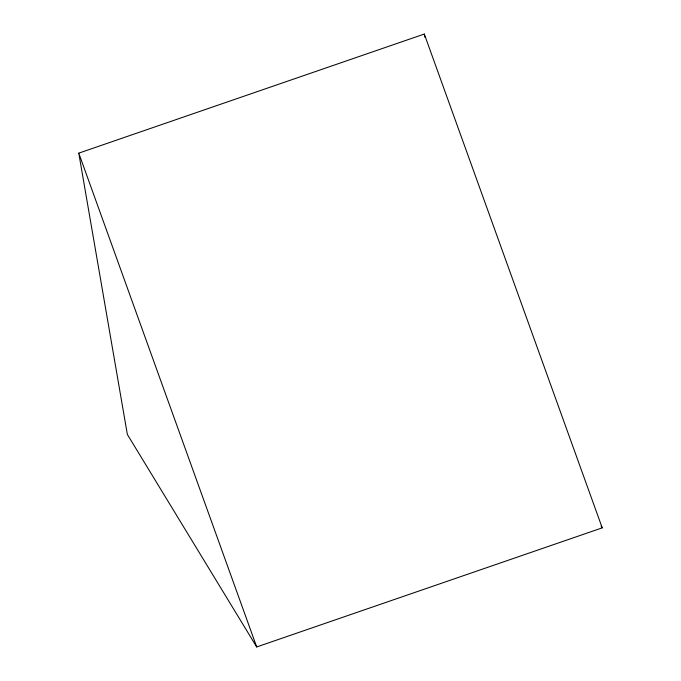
<?xml version="1.0" encoding="UTF-8"?>
<svg xmlns="http://www.w3.org/2000/svg" width="681" height="681" viewBox="0 0 681 681"><rect width="100%" height="100%" fill="white"/><g stroke="black" fill="none" stroke-linecap="round" stroke-linejoin="round"><path stroke-width="1.02" d="M78.775 153.148L424.297 34.05L602.225 527.852L256.703 646.95L127.364 434.461L78.775 153.148L256.703 646.95M601.119 526.03L602.225 527.852M424.297 34.05L424.833 37.191"/></g></svg>
